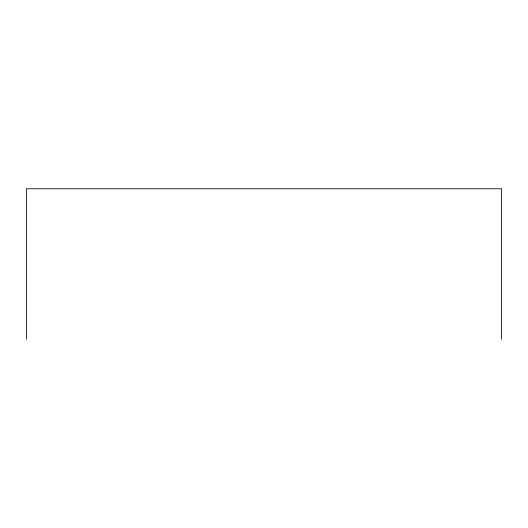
<?xml version="1.0" encoding="UTF-8"?>
<svg xmlns="http://www.w3.org/2000/svg" width="528" height="528" viewBox="0 0 528 528"><rect width="100%" height="100%" fill="white"/><g stroke="black" fill="none" stroke-linecap="round" stroke-linejoin="round"><path stroke-width="0.79" d="M501.6 339.227L501.6 188.773L26.4 188.773L26.4 339.227"/></g></svg>
